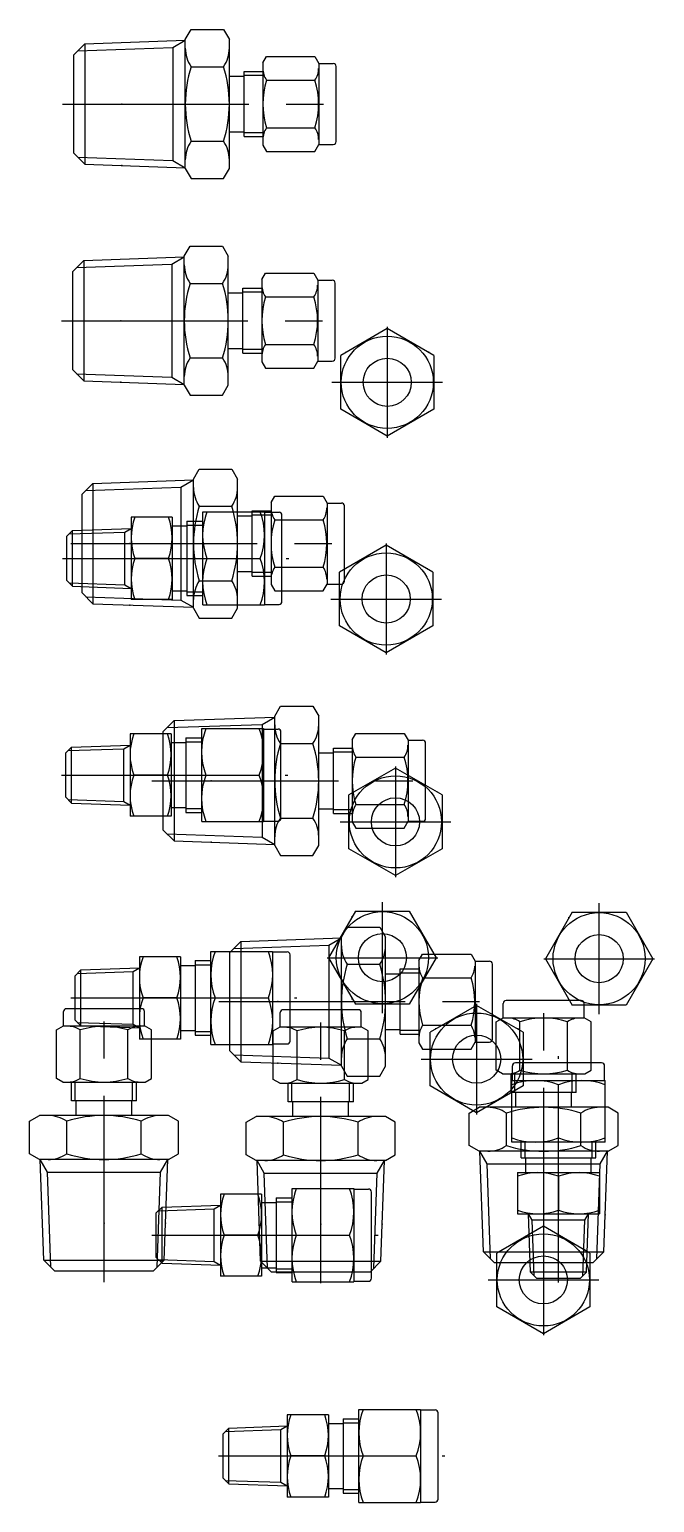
# Model space of a CAD drawing. Extents: x -58 to 356, y -26 to 300.
# Drawn here: x 105.1 to 211.5, y 48.5 to 299.5 of the extents above; entities that cross this region are included whole.
import ezdxf

# ---------------------------------------------------------------- set-up
doc = ezdxf.new("R2010")
doc.units = 0
doc.linetypes.add('CENTER', pattern=[50.8, 31.75, -6.35, 6.35, -6.35])
doc.layers.add('LY_3', color=7, linetype='CONTINUOUS')

msp = doc.modelspace()

# ---------------------------------------------------------------- linework, layer by layer
at = {"layer": 'LY_3', "color": 3, "linetype": 'CONTINUOUS'}
for p, q in [((131.613695, 297.806121), (132.596175, 299.507827)), ((131.613695, 297.806121), (132.596175, 299.507827)), ((132.596174, 299.507827), (138.131214, 299.507827)), ((132.596174, 299.507827), (138.131214, 299.507827)), ((138.131213, 299.507827), (139.113694, 297.80612)), ((138.131213, 299.507827), (139.113694, 297.80612)), ((112.613694, 295.198668), (114.478826, 297.0638)), ((112.613694, 295.198668), (114.478826, 297.0638)), ((113.274781, 295.859753), (129.47148, 296.425354)), ((113.274781, 295.859753), (129.47148, 296.425354)), ((114.478825, 297.0638), (114.478825, 276.548443)), ((114.478825, 297.0638), (114.478825, 276.548443)), ((114.478826, 297.0638), (131.613694, 297.662163)), ((114.478826, 297.0638), (131.613694, 297.662163)), ((129.47148, 296.425354), (131.613694, 297.662162)), ((129.47148, 296.425354), (131.613694, 297.662162)), ((129.47148, 296.425354), (129.47148, 277.186887)), ((129.47148, 296.425354), (129.47148, 277.186887)), ((131.613694, 275.806122), (131.613694, 297.80612)), ((131.613694, 275.806122), (131.613694, 297.80612)), ((139.113694, 275.806121), (139.113694, 297.80612)), ((139.113694, 275.806121), (139.113694, 297.80612)), ((112.613694, 278.413575), (112.613694, 295.198668)), ((112.613694, 278.413575), (112.613694, 295.198668)), ((144.82018, 293.806122), (145.445394, 294.889025)), ((144.82018, 293.806122), (145.445394, 294.889025)), ((144.820181, 293.806124), (144.820181, 279.80612)), ((144.820181, 293.806124), (144.820181, 279.80612)), ((145.445396, 294.889024), (153.694967, 294.889024)), ((145.445396, 294.889024), (153.694967, 294.889024)), ((153.694969, 294.889024), (154.377919, 293.70612)), ((153.694969, 294.889024), (154.377919, 293.70612)), ((154.377918, 293.706122), (154.377918, 279.906121)), ((154.377918, 293.706122), (154.377918, 279.906121)), ((154.377919, 293.706121), (156.820182, 293.706121)), ((154.377919, 293.706121), (156.820182, 293.706121)), ((132.596174, 293.156974), (138.131214, 293.156974)), ((132.596174, 293.156974), (138.131214, 293.156974)), ((139.113695, 291.556121), (141.613695, 291.556121)), ((139.113695, 291.556121), (141.613695, 291.556121)), ((141.613695, 281.250121), (141.613695, 292.362121)), ((141.613695, 292.362121), (144.820181, 292.362121)), ((141.613695, 281.250121), (141.613695, 292.362121)), ((141.613695, 292.362121), (144.820181, 292.362121)), ((141.613695, 291.726121), (144.820181, 291.726121)), ((141.613695, 291.726121), (144.820181, 291.726121)), ((157.320182, 280.406121), (157.320182, 293.206121)), ((157.320182, 280.406121), (157.320182, 293.206121)), ((145.445398, 290.847572), (153.694967, 290.847572)), ((145.445398, 290.847572), (153.694967, 290.847572)), ((139.113695, 282.056121), (141.613695, 282.056121)), ((139.113695, 282.056121), (141.613695, 282.056121)), ((141.613695, 281.937122), (144.820181, 281.937122)), ((141.613695, 281.937122), (144.820181, 281.937122)), ((141.613695, 281.250121), (144.820181, 281.250121)), ((141.613695, 281.250121), (144.820181, 281.250121)), ((145.445398, 282.76467), (153.694967, 282.76467)), ((145.445398, 282.76467), (153.694967, 282.76467)), ((132.596174, 280.455268), (138.131214, 280.455268)), ((132.596174, 280.455268), (138.131214, 280.455268)), ((144.820181, 279.80612), (145.445395, 278.723217)), ((144.820181, 279.80612), (145.445395, 278.723217)), ((145.445398, 278.723217), (153.694967, 278.723217)), ((145.445398, 278.723217), (153.694967, 278.723217)), ((153.694968, 278.723216), (154.377918, 279.906121)), ((153.694968, 278.723216), (154.377918, 279.906121)), ((154.377918, 279.906121), (156.820182, 279.906121)), ((154.377918, 279.906121), (156.820182, 279.906121)), ((112.613695, 278.413574), (114.478826, 276.548443)), ((112.613695, 278.413574), (114.478826, 276.548443)), ((113.27478, 277.752489), (129.47148, 277.186887)), ((113.27478, 277.752489), (129.47148, 277.186887)), ((114.478827, 276.548442), (131.613694, 275.95008)), ((114.478827, 276.548442), (131.613694, 275.95008)), ((129.47148, 277.186888), (131.613694, 275.95008)), ((129.47148, 277.186888), (131.613694, 275.95008)), ((131.613694, 275.806121), (132.596175, 274.104415)), ((131.613694, 275.806121), (132.596175, 274.104415)), ((132.596174, 274.104415), (138.131214, 274.104415)), ((132.596174, 274.104415), (138.131214, 274.104415)), ((138.131214, 274.104415), (139.113694, 275.806121)), ((138.131214, 274.104415), (139.113694, 275.806121)), ((131.438695, 260.881121), (132.421175, 262.582827)), ((132.421174, 262.582827), (137.956214, 262.582827)), ((137.956213, 262.582827), (138.938694, 260.88112)), ((112.438694, 258.273668), (114.303826, 260.1388)), ((113.099781, 258.934753), (129.29648, 259.500354)), ((114.303825, 260.1388), (114.303825, 239.623443)), ((114.303826, 260.1388), (131.438694, 260.737163)), ((129.29648, 259.500354), (131.438694, 260.737162)), ((129.29648, 259.500354), (129.29648, 240.261887)), ((131.438694, 238.881122), (131.438694, 260.88112)), ((138.938694, 238.881121), (138.938694, 260.88112)), ((112.438694, 241.488575), (112.438694, 258.273668)), ((132.421174, 256.231974), (137.956214, 256.231974)), ((144.64518, 256.881122), (145.270394, 257.964025)), ((144.645181, 256.881124), (144.645181, 242.88112)), ((145.270396, 257.964024), (153.519967, 257.964024)), ((153.519969, 257.964024), (154.202919, 256.78112)), ((154.202918, 256.781122), (154.202918, 242.981121)), ((154.202919, 256.781121), (156.645182, 256.781121)), ((157.145182, 243.481121), (157.145182, 256.281121)), ((138.938695, 254.631121), (141.438695, 254.631121)), ((141.438695, 244.325121), (141.438695, 255.437121)), ((141.438695, 255.437121), (144.645181, 255.437121)), ((141.438695, 254.801121), (144.645181, 254.801121)), ((145.270398, 253.922572), (153.519967, 253.922572)), ((166.013485, 248.54367), (158.078485, 243.962395)), ((166.013485, 248.54367), (158.078485, 243.962395)), ((173.948485, 243.962395), (166.013485, 248.54367)), ((173.948485, 243.962395), (166.013485, 248.54367)), ((132.421174, 243.530268), (137.956214, 243.530268)), ((138.938695, 245.131121), (141.438695, 245.131121)), ((141.438695, 245.012122), (144.645181, 245.012122)), ((141.438695, 244.325121), (144.645181, 244.325121)), ((145.270398, 245.83967), (153.519967, 245.83967)), ((158.078485, 234.799847), (158.078485, 243.962395)), ((158.078485, 234.799847), (158.078485, 243.962395)), ((159.013485, 244.636904), (159.013485, 244.502218)), ((159.013485, 244.636904), (159.013485, 244.502218)), ((173.013485, 244.636904), (173.013485, 244.502218)), ((173.013485, 244.636904), (173.013485, 244.502218)), ((173.948485, 243.962395), (173.948485, 234.799847)), ((173.948485, 243.962395), (173.948485, 234.799847)), ((112.438695, 241.488574), (114.303826, 239.623443)), ((144.645181, 242.88112), (145.270395, 241.798217)), ((145.270398, 241.798217), (153.519967, 241.798217)), ((153.519968, 241.798216), (154.202918, 242.981121)), ((154.202918, 242.981121), (156.645182, 242.981121)), ((113.09978, 240.827489), (129.29648, 240.261887)), ((114.303827, 239.623442), (131.438694, 239.02508)), ((129.29648, 240.261888), (131.438694, 239.02508)), ((131.438694, 238.881121), (132.421175, 237.179415)), ((137.956214, 237.179415), (138.938694, 238.881121)), ((132.421174, 237.179415), (137.956214, 237.179415)), ((166.013485, 230.218572), (158.078485, 234.799847)), ((166.013485, 230.218572), (158.078485, 234.799847)), ((173.948485, 234.799847), (166.013485, 230.218572)), ((173.948485, 234.799847), (166.013485, 230.218572)), ((133.013695, 222.906121), (133.996175, 224.607827)), ((133.996174, 224.607827), (139.531214, 224.607827)), ((139.531213, 224.607827), (140.513694, 222.90612)), ((114.013694, 220.298668), (115.878826, 222.1638)), ((114.674781, 220.959753), (130.87148, 221.525354)), ((115.878825, 222.1638), (115.878825, 201.648443)), ((115.878826, 222.1638), (133.013694, 222.762163)), ((130.87148, 221.525354), (133.013694, 222.762162)), ((130.87148, 221.525354), (130.87148, 202.286887)), ((133.013694, 200.906122), (133.013694, 222.90612)), ((140.513694, 200.906121), (140.513694, 222.90612)), ((114.013694, 203.513575), (114.013694, 220.298668)), ((146.22018, 218.906122), (146.845394, 219.989025)), ((146.220181, 218.906124), (146.220181, 204.90612)), ((146.845396, 219.989024), (155.094967, 219.989024)), ((155.094969, 219.989024), (155.777919, 218.80612)), ((155.777918, 218.806122), (155.777918, 205.006121)), ((155.777919, 218.806121), (158.220182, 218.806121)), ((122.378695, 216.381121), (122.378695, 202.38112)), ((129.378695, 216.381121), (122.378695, 216.381121)), ((122.378695, 216.381121), (122.378695, 202.38112)), ((129.378695, 216.381121), (122.378695, 216.381121)), ((129.378695, 216.381121), (129.378695, 202.381121)), ((129.378695, 216.381121), (129.378695, 202.381121)), ((133.996174, 218.256974), (139.531214, 218.256974)), ((134.578485, 201.446121), (134.578485, 217.316121)), ((134.578485, 217.316121), (145.078485, 217.316121)), ((134.578485, 201.446121), (134.578485, 217.316121)), ((134.578485, 217.316121), (145.078485, 217.316121)), ((140.513695, 216.656121), (143.013695, 216.656121)), ((143.013695, 206.350121), (143.013695, 217.462121)), ((143.013695, 217.462121), (146.220181, 217.462121)), ((143.013695, 216.826121), (146.220181, 216.826121)), ((145.078485, 217.316121), (145.078485, 201.446121)), ((145.078485, 217.316121), (145.078485, 201.446121)), ((145.078486, 217.231121), (147.578487, 217.231121)), ((145.078486, 217.231121), (147.578487, 217.231121)), ((146.845398, 215.947572), (155.094967, 215.947572)), ((148.078485, 202.031123), (148.078485, 216.731121)), ((148.078485, 202.031123), (148.078485, 216.731121)), ((158.720182, 205.506121), (158.720182, 218.306121)), ((111.378695, 213.106486), (112.414879, 214.14267)), ((111.378695, 213.106486), (112.414879, 214.14267)), ((111.812857, 213.540647), (121.307588, 213.87221)), ((111.812857, 213.540647), (121.307588, 213.87221)), ((112.414878, 204.619573), (112.414878, 214.14267)), ((112.414878, 204.619573), (112.414878, 214.14267)), ((112.41488, 214.14267), (122.378695, 214.490614)), ((112.41488, 214.14267), (122.378695, 214.490614)), ((121.307588, 213.87221), (122.378694, 214.490614)), ((121.307588, 213.87221), (122.378694, 214.490614)), ((121.307588, 204.890032), (121.307588, 213.87221)), ((121.307588, 204.890032), (121.307588, 213.87221)), ((129.378695, 214.931121), (131.878695, 214.931121)), ((129.378695, 214.931121), (131.878695, 214.931121)), ((131.878695, 215.731121), (131.878695, 203.031121)), ((131.878695, 215.731121), (134.578484, 215.731121)), ((131.878695, 215.731121), (131.878695, 203.031121)), ((131.878695, 215.731121), (134.578484, 215.731121)), ((131.878695, 215.044121), (134.578484, 215.044121)), ((131.878695, 215.044121), (134.578484, 215.044121)), ((111.378694, 213.106485), (111.378694, 205.655757)), ((111.378694, 213.106485), (111.378694, 205.655757)), ((165.838485, 211.61867), (157.903485, 207.037395)), ((173.773485, 207.037395), (165.838485, 211.61867)), ((128.753479, 209.381121), (123.00391, 209.381121)), ((128.753479, 209.381121), (123.00391, 209.381121)), ((135.293016, 209.381121), (144.363955, 209.381121)), ((135.293016, 209.381121), (144.363955, 209.381121)), ((140.513695, 207.156121), (143.013695, 207.156121)), ((143.013695, 207.037122), (146.220181, 207.037122)), ((143.013695, 206.350121), (146.220181, 206.350121)), ((146.845398, 207.86467), (155.094967, 207.86467)), ((157.903485, 197.874847), (157.903485, 207.037395)), ((158.838485, 207.711904), (158.838485, 207.577218)), ((172.838485, 207.711904), (172.838485, 207.577218)), ((173.773485, 207.037395), (173.773485, 197.874847)), ((111.378695, 205.655756), (112.414879, 204.619572)), ((111.378695, 205.655756), (112.414879, 204.619572)), ((111.812857, 205.221595), (121.307587, 204.890032)), ((111.812857, 205.221595), (121.307587, 204.890032)), ((112.414879, 204.619573), (122.378694, 204.271629)), ((112.414879, 204.619573), (122.378694, 204.271629)), ((114.013695, 203.513574), (115.878826, 201.648443)), ((121.307588, 204.890032), (122.378695, 204.271628)), ((121.307588, 204.890032), (122.378695, 204.271628)), ((129.378695, 203.831122), (131.878695, 203.831122)), ((129.378695, 203.831122), (131.878695, 203.831122)), ((131.878695, 203.666121), (134.578484, 203.666121)), ((131.878695, 203.666121), (134.578484, 203.666121)), ((133.996174, 205.555268), (139.531214, 205.555268)), ((146.220181, 204.90612), (146.845395, 203.823217)), ((146.845398, 203.823217), (155.094967, 203.823217)), ((155.094968, 203.823216), (155.777918, 205.006121)), ((155.777918, 205.006121), (158.220182, 205.006121)), ((114.67478, 202.852489), (130.87148, 202.286887)), ((115.878827, 201.648442), (133.013694, 201.05008)), ((129.378695, 202.381121), (122.378695, 202.381121)), ((129.378695, 202.381121), (122.378695, 202.381121)), ((130.87148, 202.286888), (133.013694, 201.05008)), ((131.878695, 203.031121), (134.578484, 203.031121)), ((131.878695, 203.031121), (134.578484, 203.031121)), ((133.013694, 200.906121), (133.996175, 199.204415)), ((134.578485, 201.446121), (145.078485, 201.446121)), ((134.578485, 201.446121), (145.078485, 201.446121)), ((139.531214, 199.204415), (140.513694, 200.906121)), ((145.078485, 201.531123), (147.578485, 201.531123)), ((145.078485, 201.531123), (147.578485, 201.531123)), ((133.996174, 199.204415), (139.531214, 199.204415)), ((165.838485, 193.293572), (157.903485, 197.874847)), ((173.773485, 197.874847), (165.838485, 193.293572)), ((146.838695, 182.481121), (147.821175, 184.182827)), ((147.821174, 184.182827), (153.356214, 184.182827)), ((153.356213, 184.182827), (154.338694, 182.48112)), ((127.838694, 179.873668), (129.703826, 181.7388)), ((128.499781, 180.534753), (144.69648, 181.100354)), ((129.703825, 181.7388), (129.703825, 161.223443)), ((129.703826, 181.7388), (146.838694, 182.337163)), ((144.69648, 181.100354), (146.838694, 182.337162)), ((144.69648, 181.100354), (144.69648, 161.861887)), ((146.838694, 160.481122), (146.838694, 182.48112)), ((154.338694, 160.481121), (154.338694, 182.48112)), ((122.203695, 179.456121), (122.203695, 165.45612)), ((129.203695, 179.456121), (122.203695, 179.456121)), ((127.838694, 163.088575), (127.838694, 179.873668)), ((129.203695, 179.456121), (129.203695, 165.456121)), ((131.703695, 178.806121), (131.703695, 166.106121)), ((131.703695, 178.806121), (134.403484, 178.806121)), ((134.403485, 164.521121), (134.403485, 180.391121)), ((134.403485, 180.391121), (144.903485, 180.391121)), ((144.903485, 180.391121), (144.903485, 164.521121)), ((144.903486, 180.306121), (147.403487, 180.306121)), ((147.903485, 165.106123), (147.903485, 179.806121)), ((160.04518, 178.481122), (160.670394, 179.564025)), ((160.045181, 178.481124), (160.045181, 164.48112)), ((160.670396, 179.564024), (168.919967, 179.564024)), ((168.919969, 179.564024), (169.602919, 178.38112)), ((169.602918, 178.381122), (169.602918, 164.581121)), ((169.602919, 178.381121), (172.045182, 178.381121)), ((111.203694, 176.181485), (111.203694, 168.730757)), ((111.203695, 176.181486), (112.239879, 177.21767)), ((111.637857, 176.615647), (121.132588, 176.94721)), ((112.239878, 167.694573), (112.239878, 177.21767)), ((112.23988, 177.21767), (122.203695, 177.565614)), ((121.132588, 176.94721), (122.203694, 177.565614)), ((121.132588, 167.965032), (121.132588, 176.94721)), ((129.203695, 178.006121), (131.703695, 178.006121)), ((131.703695, 178.119121), (134.403484, 178.119121)), ((147.821174, 177.831974), (153.356214, 177.831974)), ((154.338695, 176.231121), (156.838695, 176.231121)), ((156.838695, 165.925121), (156.838695, 177.037121)), ((156.838695, 177.037121), (160.045181, 177.037121)), ((156.838695, 176.401121), (160.045181, 176.401121)), ((172.545182, 165.081121), (172.545182, 177.881121)), ((167.413485, 173.64367), (159.478485, 169.062395)), ((160.670398, 175.522572), (168.919967, 175.522572)), ((175.348485, 169.062395), (167.413485, 173.64367)), ((128.578479, 172.456121), (122.82891, 172.456121)), ((135.118016, 172.456121), (144.188955, 172.456121)), ((111.203695, 168.730756), (112.239879, 167.694572)), ((111.637857, 168.296595), (121.132587, 167.965032)), ((159.478485, 159.899847), (159.478485, 169.062395)), ((160.413485, 169.736904), (160.413485, 169.602218)), ((174.413485, 169.736904), (174.413485, 169.602218)), ((175.348485, 169.062395), (175.348485, 159.899847)), ((112.239879, 167.694573), (122.203694, 167.346629)), ((121.132588, 167.965032), (122.203695, 167.346628)), ((129.203695, 166.906122), (131.703695, 166.906122)), ((131.703695, 166.741121), (134.403484, 166.741121)), ((131.703695, 166.106121), (134.403484, 166.106121)), ((154.338695, 166.731121), (156.838695, 166.731121)), ((156.838695, 166.612122), (160.045181, 166.612122)), ((156.838695, 165.925121), (160.045181, 165.925121)), ((160.670398, 167.43967), (168.919967, 167.43967)), ((129.203695, 165.456121), (122.203695, 165.456121)), ((134.403485, 164.521121), (144.903485, 164.521121)), ((144.903485, 164.606123), (147.403485, 164.606123)), ((147.821174, 165.130268), (153.356214, 165.130268)), ((160.045181, 164.48112), (160.670395, 163.398217)), ((160.670398, 163.398217), (168.919967, 163.398217)), ((168.919968, 163.398216), (169.602918, 164.581121)), ((169.602918, 164.581121), (172.045182, 164.581121)), ((127.838695, 163.088574), (129.703826, 161.223443)), ((128.49978, 162.427489), (144.69648, 161.861887)), ((129.703827, 161.223442), (146.838694, 160.62508)), ((144.69648, 161.861888), (146.838694, 160.62508)), ((146.838694, 160.481121), (147.821175, 158.779415)), ((147.821174, 158.779415), (153.356214, 158.779415)), ((153.356214, 158.779415), (154.338694, 160.481121)), ((167.413485, 155.318572), (159.478485, 159.899847)), ((175.348485, 159.899847), (167.413485, 155.318572)), ((160.606901, 149.276551), (156.025626, 141.341551)), ((160.606901, 149.276551), (156.025626, 141.341551)), ((159.932392, 148.341551), (160.067078, 148.341551)), ((159.932392, 148.341551), (160.067078, 148.341551)), ((160.606901, 149.276551), (169.769449, 149.276551)), ((160.606901, 149.276551), (169.769449, 149.276551)), ((169.769449, 149.276551), (174.350724, 141.341551)), ((169.769449, 149.276551), (174.350724, 141.341551)), ((197.531901, 149.101551), (192.950626, 141.166551)), ((196.857392, 148.166551), (196.992078, 148.166551)), ((197.531901, 149.101551), (206.694449, 149.101551)), ((206.694449, 149.101551), (211.275724, 141.166551)), ((158.213695, 144.856121), (159.196175, 146.557827)), ((159.196174, 146.557827), (164.731214, 146.557827)), ((164.731213, 146.557827), (165.713694, 144.85612)), ((139.213694, 142.248668), (141.078826, 144.1138)), ((139.874781, 142.909753), (156.07148, 143.475354)), ((141.078825, 144.1138), (141.078825, 123.598443)), ((141.078826, 144.1138), (158.213694, 144.712163)), ((156.07148, 143.475354), (158.213694, 144.712162)), ((156.07148, 143.475354), (156.07148, 124.236887)), ((158.213694, 122.856122), (158.213694, 144.85612)), ((165.713694, 122.856121), (165.713694, 144.85612)), ((123.778695, 141.481121), (123.778695, 127.48112)), ((130.778695, 141.481121), (123.778695, 141.481121)), ((130.778695, 141.481121), (130.778695, 127.481121)), ((133.278695, 140.831121), (133.278695, 128.131121)), ((133.278695, 140.831121), (135.978484, 140.831121)), ((135.978485, 126.546121), (135.978485, 142.416121)), ((135.978485, 142.416121), (146.478485, 142.416121)), ((139.213694, 125.463575), (139.213694, 142.248668)), ((146.478485, 142.416121), (146.478485, 126.546121)), ((146.478486, 142.331121), (148.978487, 142.331121)), ((149.478485, 127.131123), (149.478485, 141.831121)), ((156.025626, 141.341551), (160.606901, 133.406551)), ((156.025626, 141.341551), (160.606901, 133.406551)), ((174.350724, 141.341551), (169.769449, 133.406551)), ((174.350724, 141.341551), (169.769449, 133.406551)), ((171.42018, 140.856122), (172.045394, 141.939025)), ((171.420181, 140.856124), (171.420181, 126.85612)), ((172.045396, 141.939024), (180.294967, 141.939024)), ((180.294969, 141.939024), (180.977919, 140.75612)), ((180.977918, 140.756122), (180.977918, 126.956121)), ((180.977919, 140.756121), (183.420182, 140.756121)), ((192.950626, 141.166551), (197.531901, 133.231551)), ((211.275724, 141.166551), (206.694449, 133.231551)), ((112.778694, 138.206485), (112.778694, 130.755757)), ((112.778695, 138.206486), (113.814879, 139.24267)), ((113.212857, 138.640647), (122.707588, 138.97221)), ((113.814878, 129.719573), (113.814878, 139.24267)), ((113.81488, 139.24267), (123.778695, 139.590614)), ((122.707588, 138.97221), (123.778694, 139.590614)), ((122.707588, 129.990032), (122.707588, 138.97221)), ((130.778695, 140.031121), (133.278695, 140.031121)), ((133.278695, 140.144121), (135.978484, 140.144121)), ((159.196174, 140.206974), (164.731214, 140.206974)), ((165.713695, 138.606121), (168.213695, 138.606121)), ((168.213695, 128.300121), (168.213695, 139.412121)), ((168.213695, 139.412121), (171.420181, 139.412121)), ((168.213695, 138.776121), (171.420181, 138.776121)), ((183.920182, 127.456121), (183.920182, 140.256121)), ((172.045398, 137.897572), (180.294967, 137.897572)), ((130.153479, 134.481121), (124.40391, 134.481121)), ((136.693016, 134.481121), (145.763955, 134.481121)), ((159.932392, 134.341551), (160.067078, 134.341551)), ((159.932392, 134.341551), (160.067078, 134.341551)), ((169.769449, 133.406551), (160.606901, 133.406551)), ((169.769449, 133.406551), (160.606901, 133.406551)), ((181.238485, 133.21867), (173.303485, 128.637395)), ((189.173485, 128.637395), (181.238485, 133.21867)), ((185.763175, 131.105985), (185.763175, 133.548248)), ((199.063175, 134.048248), (186.263175, 134.048248)), ((196.857392, 134.166551), (196.992078, 134.166551)), ((206.694449, 133.231551), (197.531901, 133.231551)), ((199.563175, 131.105984), (199.563175, 133.548248)), ((110.863175, 129.705985), (110.863175, 132.148248)), ((110.863175, 129.705985), (110.863175, 132.148248)), ((124.163175, 132.648248), (111.363175, 132.648248)), ((124.163175, 132.648248), (111.363175, 132.648248)), ((112.778695, 130.755756), (113.814879, 129.719572)), ((124.663175, 129.705984), (124.663175, 132.148248)), ((124.663175, 129.705984), (124.663175, 132.148248)), ((147.788175, 129.530985), (147.788175, 131.973248)), ((161.088175, 132.473248), (148.288175, 132.473248)), ((161.588175, 129.530984), (161.588175, 131.973248)), ((184.580272, 130.423035), (185.763176, 131.105985)), ((185.763174, 131.105984), (199.563175, 131.105984)), ((200.74608, 130.423034), (199.563175, 131.105984)), ((109.680272, 129.023035), (110.863176, 129.705985)), ((109.680272, 129.023035), (110.863176, 129.705985)), ((109.680272, 120.773462), (109.680272, 129.023033)), ((109.680272, 120.773462), (109.680272, 129.023033)), ((110.863174, 129.705984), (124.663175, 129.705984)), ((110.863174, 129.705984), (124.663175, 129.705984)), ((113.212857, 130.321595), (122.707587, 129.990032)), ((113.721724, 120.773464), (113.721724, 129.023033)), ((113.721724, 120.773464), (113.721724, 129.023033)), ((113.814879, 129.719573), (123.778694, 129.371629)), ((121.804626, 120.773464), (121.804626, 129.023033)), ((121.804626, 120.773464), (121.804626, 129.023033)), ((122.707588, 129.990032), (123.778695, 129.371628)), ((125.84608, 129.023034), (124.663175, 129.705984)), ((125.84608, 129.023034), (124.663175, 129.705984)), ((125.846079, 120.773464), (125.846079, 129.023033)), ((125.846079, 120.773464), (125.846079, 129.023033)), ((130.778695, 128.931122), (133.278695, 128.931122)), ((133.278695, 128.766121), (135.978484, 128.766121)), ((133.278695, 128.131121), (135.978484, 128.131121)), ((146.605272, 128.848035), (147.788176, 129.530985)), ((146.605272, 120.598462), (146.605272, 128.848033)), ((147.788174, 129.530984), (161.588175, 129.530984)), ((150.646724, 120.598464), (150.646724, 128.848033)), ((158.729626, 120.598464), (158.729626, 128.848033)), ((162.77108, 128.848034), (161.588175, 129.530984)), ((162.771079, 120.598464), (162.771079, 128.848033)), ((165.713695, 129.106121), (168.213695, 129.106121)), ((168.213695, 128.987122), (171.420181, 128.987122)), ((168.213695, 128.300121), (171.420181, 128.300121)), ((172.045398, 129.81467), (180.294967, 129.81467)), ((173.303485, 119.474847), (173.303485, 128.637395)), ((174.238485, 129.311904), (174.238485, 129.177218)), ((184.580272, 122.173462), (184.580272, 130.423033)), ((188.238485, 129.311904), (188.238485, 129.177218)), ((188.621724, 122.173464), (188.621724, 130.423033)), ((189.173485, 128.637395), (189.173485, 119.474847)), ((196.704626, 122.173464), (196.704626, 130.423033)), ((200.746079, 122.173464), (200.746079, 130.423033)), ((130.778695, 127.481121), (123.778695, 127.481121)), ((135.978485, 126.546121), (146.478485, 126.546121)), ((146.478485, 126.631123), (148.978485, 126.631123)), ((159.196174, 127.505268), (164.731214, 127.505268)), ((171.420181, 126.85612), (172.045395, 125.773217)), ((172.045398, 125.773217), (180.294967, 125.773217)), ((180.294968, 125.773216), (180.977918, 126.956121)), ((180.977918, 126.956121), (183.420182, 126.956121)), ((139.213695, 125.463574), (141.078826, 123.598443)), ((139.87478, 124.802489), (156.07148, 124.236887)), ((141.078827, 123.598442), (158.213694, 123.00008)), ((156.07148, 124.236888), (158.213694, 123.00008)), ((202.538173, 123.406551), (187.838175, 123.406551)), ((202.538173, 123.406551), (187.838175, 123.406551)), ((110.763174, 120.148246), (109.680271, 120.77346)), ((110.763174, 120.148246), (109.680271, 120.77346)), ((124.763176, 120.148247), (125.846079, 120.773461)), ((124.763176, 120.148247), (125.846079, 120.773461)), ((147.688174, 119.973246), (146.605271, 120.59846)), ((158.213694, 122.856121), (159.196175, 121.154415)), ((159.196174, 121.154415), (164.731214, 121.154415)), ((161.688176, 119.973247), (162.771079, 120.598461)), ((164.731214, 121.154415), (165.713694, 122.856121)), ((185.663174, 121.548246), (184.580271, 122.17346)), ((185.663172, 121.548247), (199.663176, 121.548247)), ((187.107175, 118.341761), (187.107175, 121.548247)), ((187.338175, 120.406552), (187.338175, 122.906553)), ((187.338175, 120.406552), (187.338175, 122.906553)), ((187.743175, 118.341761), (187.743175, 121.548247)), ((197.532174, 118.341761), (197.532174, 121.548247)), ((198.219175, 118.341761), (198.219175, 121.548247)), ((199.663176, 121.548247), (200.746079, 122.173461)), ((203.038173, 120.406551), (203.038173, 122.906551)), ((203.038173, 120.406551), (203.038173, 122.906551)), ((110.763172, 120.148247), (124.763176, 120.148247)), ((110.763172, 120.148247), (124.763176, 120.148247)), ((112.207175, 116.941761), (112.207175, 120.148247)), ((112.207175, 116.941761), (112.207175, 120.148247)), ((112.843175, 116.941761), (112.843175, 120.148247)), ((112.843175, 116.941761), (112.843175, 120.148247)), ((122.632174, 116.941761), (122.632174, 120.148247)), ((122.632174, 116.941761), (122.632174, 120.148247)), ((123.319175, 116.941761), (123.319175, 120.148247)), ((123.319175, 116.941761), (123.319175, 120.148247)), ((147.688172, 119.973247), (161.688176, 119.973247)), ((149.132175, 116.766761), (149.132175, 119.973247)), ((149.768175, 116.766761), (149.768175, 119.973247)), ((159.557174, 116.766761), (159.557174, 119.973247)), ((160.244175, 116.766761), (160.244175, 119.973247)), ((181.238485, 114.893572), (173.303485, 119.474847)), ((189.173485, 119.474847), (181.238485, 114.893572)), ((198.219175, 118.341761), (187.107175, 118.341761)), ((187.253175, 120.406551), (203.123175, 120.406551)), ((187.253175, 109.906551), (187.253175, 120.406551)), ((187.253175, 120.406551), (203.123175, 120.406551)), ((187.253175, 109.906551), (187.253175, 120.406551)), ((187.913175, 115.841761), (187.913175, 118.341761)), ((195.188175, 110.621082), (195.188175, 119.692021)), ((195.188175, 110.621082), (195.188175, 119.692021)), ((197.413175, 115.841761), (197.413175, 118.341761)), ((203.123175, 109.906551), (203.123175, 120.406551)), ((203.123175, 109.906551), (203.123175, 120.406551)), ((123.319175, 116.941761), (112.207175, 116.941761)), ((123.319175, 116.941761), (112.207175, 116.941761)), ((113.013175, 114.441761), (113.013175, 116.941761)), ((113.013175, 114.441761), (113.013175, 116.941761)), ((122.513175, 114.441761), (122.513175, 116.941761)), ((122.513175, 114.441761), (122.513175, 116.941761)), ((160.244175, 116.766761), (149.132175, 116.766761)), ((149.938175, 114.266761), (149.938175, 116.766761)), ((159.438175, 114.266761), (159.438175, 116.766761)), ((179.961469, 114.859279), (181.663176, 115.84176)), ((203.663175, 115.84176), (181.663176, 115.84176)), ((205.364881, 114.85928), (203.663175, 115.84176)), ((105.061469, 113.459279), (106.763176, 114.44176)), ((105.061469, 113.459279), (106.763176, 114.44176)), ((105.061469, 107.92424), (105.061469, 113.45928)), ((105.061469, 107.92424), (105.061469, 113.45928)), ((128.763175, 114.44176), (106.763176, 114.44176)), ((128.763175, 114.44176), (106.763176, 114.44176)), ((111.412322, 107.92424), (111.412322, 113.45928)), ((111.412322, 107.92424), (111.412322, 113.45928)), ((124.114028, 107.92424), (124.114028, 113.45928)), ((124.114028, 107.92424), (124.114028, 113.45928)), ((130.464881, 113.45928), (128.763175, 114.44176)), ((130.464881, 113.45928), (128.763175, 114.44176)), ((130.464881, 107.92424), (130.464881, 113.45928)), ((130.464881, 107.92424), (130.464881, 113.45928)), ((141.986469, 113.284279), (143.688176, 114.26676)), ((141.986469, 107.74924), (141.986469, 113.28428)), ((165.688175, 114.26676), (143.688176, 114.26676)), ((148.337322, 107.74924), (148.337322, 113.28428)), ((161.039028, 107.74924), (161.039028, 113.28428)), ((167.389881, 113.28428), (165.688175, 114.26676)), ((167.389881, 107.74924), (167.389881, 113.28428)), ((179.961469, 109.32424), (179.961469, 114.85928)), ((186.312322, 109.32424), (186.312322, 114.85928)), ((199.014028, 109.32424), (199.014028, 114.85928)), ((205.364881, 109.32424), (205.364881, 114.85928)), ((181.663175, 108.341761), (179.961469, 109.324241)), ((203.663174, 108.34176), (181.663176, 108.34176)), ((182.405496, 91.206892), (181.807133, 108.34176)), ((183.043942, 106.199546), (181.807134, 108.34176)), ((203.123175, 109.906551), (187.253175, 109.906551)), ((203.123175, 109.906551), (187.253175, 109.906551)), ((188.838175, 107.206761), (188.838175, 109.90655)), ((188.838175, 107.206761), (188.838175, 109.90655)), ((189.525175, 107.206761), (189.525175, 109.90655)), ((189.525175, 107.206761), (189.525175, 109.90655)), ((200.903175, 107.206761), (200.903175, 109.90655)), ((200.903175, 107.206761), (200.903175, 109.90655)), ((201.538175, 107.206761), (201.538175, 109.90655)), ((201.538175, 107.206761), (201.538175, 109.90655)), ((202.282408, 106.199546), (203.519216, 108.34176)), ((202.920854, 91.206893), (203.519216, 108.34176)), ((203.663175, 108.34176), (205.364881, 109.324241)), ((106.763175, 106.941761), (105.061469, 107.924241)), ((106.763175, 106.941761), (105.061469, 107.924241)), ((128.763174, 106.94176), (106.763176, 106.94176)), ((128.763174, 106.94176), (106.763176, 106.94176)), ((107.505496, 89.806892), (106.907133, 106.94176)), ((107.505496, 89.806892), (106.907133, 106.94176)), ((108.143942, 104.799546), (106.907134, 106.94176)), ((108.143942, 104.799546), (106.907134, 106.94176)), ((127.382408, 104.799546), (128.619216, 106.94176)), ((127.382408, 104.799546), (128.619216, 106.94176)), ((128.020854, 89.806893), (128.619216, 106.94176)), ((128.020854, 89.806893), (128.619216, 106.94176)), ((128.763175, 106.94176), (130.464881, 107.924241)), ((128.763175, 106.94176), (130.464881, 107.924241)), ((143.688175, 106.766761), (141.986469, 107.749241)), ((165.688174, 106.76676), (143.688176, 106.76676)), ((144.430496, 89.631892), (143.832133, 106.76676)), ((145.068942, 104.624546), (143.832134, 106.76676)), ((164.307408, 104.624546), (165.544216, 106.76676)), ((164.945854, 89.631893), (165.544216, 106.76676)), ((165.688175, 106.76676), (167.389881, 107.749241)), ((183.609543, 90.002847), (183.043942, 106.199546)), ((183.043942, 106.199546), (202.282409, 106.199546)), ((188.838175, 107.206761), (201.538175, 107.206761)), ((188.838175, 107.206761), (201.538175, 107.206761)), ((189.638175, 104.706761), (189.638175, 107.206761)), ((189.638175, 104.706761), (189.638175, 107.206761)), ((200.738174, 104.706761), (200.738174, 107.206761)), ((200.738174, 104.706761), (200.738174, 107.206761)), ((201.716807, 90.002846), (202.282409, 106.199546)), ((108.709543, 88.602847), (108.143942, 104.799546)), ((108.143942, 104.799546), (127.382409, 104.799546)), ((108.709543, 88.602847), (108.143942, 104.799546)), ((108.143942, 104.799546), (127.382409, 104.799546)), ((126.816807, 88.602846), (127.382409, 104.799546)), ((126.816807, 88.602846), (127.382409, 104.799546)), ((145.634543, 88.427847), (145.068942, 104.624546)), ((145.068942, 104.624546), (164.307409, 104.624546)), ((163.741807, 88.427846), (164.307409, 104.624546)), ((188.188175, 104.706761), (202.188175, 104.706761)), ((188.188175, 104.706761), (188.188175, 97.706761)), ((188.188175, 104.706761), (202.188175, 104.706761)), ((188.188175, 104.706761), (188.188175, 97.706761)), ((195.188175, 104.081545), (195.188175, 98.331976)), ((195.188175, 104.081545), (195.188175, 98.331976)), ((202.188175, 104.706761), (202.188175, 97.706761)), ((202.188175, 104.706761), (202.188175, 97.706761)), ((137.603695, 101.056121), (137.603695, 87.05612)), ((144.603695, 101.056121), (137.603695, 101.056121)), ((144.603695, 101.056121), (144.603695, 87.056121)), ((147.103695, 100.406121), (147.103695, 87.706121)), ((147.103695, 100.406121), (149.803484, 100.406121)), ((149.803485, 86.121121), (149.803485, 101.991121)), ((149.803485, 101.991121), (160.303485, 101.991121)), ((160.303485, 101.991121), (160.303485, 86.121121)), ((160.303486, 101.906121), (162.803487, 101.906121)), ((163.303485, 86.706123), (163.303485, 101.406121)), ((126.603695, 97.781486), (127.639879, 98.81767)), ((127.037857, 98.215647), (136.532588, 98.54721)), ((127.639878, 89.294573), (127.639878, 98.81767)), ((127.63988, 98.81767), (137.603695, 99.165614)), ((136.532588, 98.54721), (137.603694, 99.165614)), ((136.532588, 89.565032), (136.532588, 98.54721)), ((144.603695, 99.606121), (147.103695, 99.606121)), ((147.103695, 99.719121), (149.803484, 99.719121)), ((126.603694, 97.781485), (126.603694, 90.330757)), ((192.613485, 95.59367), (184.678485, 91.012395)), ((188.188175, 97.706761), (202.188176, 97.706761)), ((188.188175, 97.706761), (202.188176, 97.706761)), ((190.426626, 87.742946), (190.078682, 97.706761)), ((190.426626, 87.742946), (190.078682, 97.706761)), ((190.697086, 96.635654), (190.078682, 97.70676)), ((190.697086, 96.635654), (190.078682, 97.70676)), ((191.028649, 87.140923), (190.697086, 96.635654)), ((199.679264, 96.635654), (190.697086, 96.635654)), ((191.028649, 87.140923), (190.697086, 96.635654)), ((199.679264, 96.635654), (190.697086, 96.635654)), ((200.548485, 91.012395), (192.613485, 95.59367)), ((199.347701, 87.140923), (199.679264, 96.635653)), ((199.347701, 87.140923), (199.679264, 96.635653)), ((199.679264, 96.635654), (200.297668, 97.706761)), ((199.679264, 96.635654), (200.297668, 97.706761)), ((199.949723, 87.742945), (200.297667, 97.70676)), ((199.949723, 87.742945), (200.297667, 97.70676)), ((143.978479, 94.056121), (138.22891, 94.056121)), ((150.518016, 94.056121), (159.588955, 94.056121)), ((184.270628, 89.34176), (182.405496, 91.206892)), ((182.405496, 91.206891), (202.920853, 91.206891)), ((184.678485, 81.849847), (184.678485, 91.012395)), ((185.613485, 91.686904), (185.613485, 91.552218)), ((199.613485, 91.686904), (199.613485, 91.552218)), ((200.548485, 91.012395), (200.548485, 81.849847)), ((201.055722, 89.341761), (202.920853, 91.206892)), ((109.370628, 87.94176), (107.505496, 89.806892)), ((109.370628, 87.94176), (107.505496, 89.806892)), ((107.505496, 89.806891), (128.020853, 89.806891)), ((107.505496, 89.806891), (128.020853, 89.806891)), ((126.155721, 87.94176), (109.370628, 87.94176)), ((126.155721, 87.94176), (109.370628, 87.94176)), ((126.155722, 87.941761), (128.020853, 89.806892)), ((126.155722, 87.941761), (128.020853, 89.806892)), ((126.603695, 90.330756), (127.639879, 89.294572)), ((127.037857, 89.896595), (136.532587, 89.565032)), ((127.639879, 89.294573), (137.603694, 88.946629)), ((136.532588, 89.565032), (137.603695, 88.946628)), ((146.295628, 87.76676), (144.430496, 89.631892)), ((144.430496, 89.631891), (164.945853, 89.631891)), ((144.603695, 88.506122), (147.103695, 88.506122)), ((147.103695, 88.341121), (149.803484, 88.341121)), ((163.080722, 87.766761), (164.945853, 89.631892)), ((201.055721, 89.34176), (184.270628, 89.34176)), ((144.603695, 87.056121), (137.603695, 87.056121)), ((163.080721, 87.76676), (146.295628, 87.76676)), ((147.103695, 87.706121), (149.803484, 87.706121)), ((149.803485, 86.121121), (160.303485, 86.121121)), ((160.303485, 86.206123), (162.803485, 86.206123)), ((191.46281, 86.706761), (190.426626, 87.742945)), ((191.46281, 86.706761), (190.426626, 87.742945)), ((199.949723, 87.742944), (190.426626, 87.742944)), ((199.949723, 87.742944), (190.426626, 87.742944)), ((191.462811, 86.70676), (198.913539, 86.70676)), ((191.462811, 86.70676), (198.913539, 86.70676)), ((198.91354, 86.706761), (199.949724, 87.742945)), ((198.91354, 86.706761), (199.949724, 87.742945)), ((192.613485, 77.268572), (184.678485, 81.849847)), ((200.548485, 81.849847), (192.613485, 77.268572)), ((148.978695, 63.431121), (148.978695, 49.43112)), ((155.978695, 63.431121), (148.978695, 63.431121)), ((155.978695, 63.431121), (155.978695, 49.431121)), ((158.478695, 62.781121), (158.478695, 50.081121)), ((158.478695, 62.781121), (161.178484, 62.781121)), ((161.178485, 48.496121), (161.178485, 64.366121)), ((161.178485, 64.366121), (171.678485, 64.366121)), ((171.678485, 64.366121), (171.678485, 48.496121)), ((171.678486, 64.281121), (174.178487, 64.281121)), ((174.678485, 49.081123), (174.678485, 63.781121)), ((137.978695, 60.156486), (139.014879, 61.19267)), ((138.412857, 60.590647), (147.907588, 60.92221)), ((139.014878, 51.669573), (139.014878, 61.19267)), ((139.01488, 61.19267), (148.978695, 61.540614)), ((147.907588, 60.92221), (148.978694, 61.540614)), ((147.907588, 51.940032), (147.907588, 60.92221)), ((155.978695, 61.981121), (158.478695, 61.981121)), ((158.478695, 62.094121), (161.178484, 62.094121)), ((137.978694, 60.156485), (137.978694, 52.705757)), ((155.353479, 56.431121), (149.60391, 56.431121)), ((161.893016, 56.431121), (170.963955, 56.431121)), ((137.978695, 52.705756), (139.014879, 51.669572)), ((138.412857, 52.271595), (147.907587, 51.940032)), ((139.014879, 51.669573), (148.978694, 51.321629)), ((147.907588, 51.940032), (148.978695, 51.321628)), ((155.978695, 50.881122), (158.478695, 50.881122)), ((158.478695, 50.716121), (161.178484, 50.716121)), ((155.978695, 49.431121), (148.978695, 49.431121)), ((158.478695, 50.081121), (161.178484, 50.081121)), ((161.178485, 48.496121), (171.678485, 48.496121)), ((171.678485, 48.581123), (174.178485, 48.581123))]:
    msp.add_line(p, q, dxfattribs=at)
at = {"layer": 'LY_3', "color": 80, "linetype": 'CENTER'}
for p, q in [((110.705512, 286.806121), (158.195128, 286.806121)), ((110.705512, 286.806121), (158.195128, 286.806121)), ((110.530512, 249.881121), (158.020128, 249.881121)), ((166.013485, 248.816121), (166.013485, 229.946121)), ((166.013485, 248.816121), (166.013485, 229.946121)), ((156.578485, 239.381121), (175.448485, 239.381121)), ((156.578485, 239.381121), (175.448485, 239.381121)), ((112.105512, 211.906121), (159.595128, 211.906121)), ((165.838485, 211.891121), (165.838485, 193.021121)), ((110.685819, 209.381121), (149.238386, 209.381121)), ((110.685819, 209.381121), (149.238386, 209.381121)), ((156.403485, 202.456121), (175.273485, 202.456121)), ((167.413485, 173.916121), (167.413485, 155.046121)), ((110.510819, 172.456121), (149.063386, 172.456121)), ((125.930512, 171.481121), (173.420128, 171.481121)), ((157.978485, 164.481121), (176.848485, 164.481121)), ((165.188175, 131.906551), (165.188175, 150.776551)), ((165.188175, 131.906551), (165.188175, 150.776551)), ((202.113175, 131.731551), (202.113175, 150.601551)), ((155.753175, 141.341551), (174.623175, 141.341551)), ((155.753175, 141.341551), (174.623175, 141.341551)), ((192.678175, 141.166551), (211.548175, 141.166551)), ((112.085819, 134.481121), (150.638386, 134.481121)), ((117.763175, 86.033578), (117.763175, 133.523194)), ((117.763175, 86.033578), (117.763175, 133.523194)), ((137.305512, 133.856121), (184.795128, 133.856121)), ((154.688175, 85.858578), (154.688175, 133.348194)), ((181.238485, 133.491121), (181.238485, 114.621121)), ((192.663175, 87.433578), (192.663175, 134.923194)), ((171.803485, 124.056121), (190.673485, 124.056121)), ((195.188175, 86.013885), (195.188175, 124.566452)), ((195.188175, 86.013885), (195.188175, 124.566452)), ((192.613485, 95.866121), (192.613485, 76.996121)), ((125.910819, 94.056121), (164.463386, 94.056121)), ((183.178485, 86.431121), (202.048485, 86.431121)), ((137.285819, 56.431121), (175.838386, 56.431121))]:
    msp.add_line(p, q, dxfattribs=at)
at = {"layer": 'LY_3', "color": 3, "linetype": 'CONTINUOUS'}
for centre, radius in [((166.013485, 239.381121), 7.849998), ((166.013485, 239.381121), 7.849998), ((166.013485, 239.381121), 4.099998), ((166.013485, 239.381121), 4.099998), ((165.838485, 202.456121), 7.849998), ((165.838485, 202.456121), 4.099998), ((167.413485, 164.481121), 7.849998), ((167.413485, 164.481121), 4.099998), ((165.188175, 141.341551), 7.849998), ((165.188175, 141.341551), 7.849998), ((202.113175, 141.166551), 7.849998), ((165.188175, 141.341551), 4.099998), ((165.188175, 141.341551), 4.099998), ((202.113175, 141.166551), 4.099998), ((181.238485, 124.056121), 7.849998), ((181.238485, 124.056121), 4.099998), ((192.613485, 86.431121), 7.849998), ((192.613485, 86.431121), 4.099998)]:
    msp.add_circle(centre, radius, dxfattribs=at)
for centre, radius, start, end in [((137.236504, 296.3324), 5.62281, 179.999995, 214.384246), ((137.236504, 296.3324), 5.62281, 179.999995, 214.384246), ((133.490884, 296.3324), 5.62281, 325.615752, 0), ((133.490884, 296.3324), 5.62281, 325.615752, 0), ((156.820182, 293.206121), 0.5, 0, 89.999982), ((156.820182, 293.206121), 0.5, 0, 89.999982), ((152.631214, 286.806121), 21.017519, 162.412046, 197.587954), ((152.631214, 286.806121), 21.017519, 162.412046, 197.587954), ((118.096175, 286.806121), 21.017519, 342.412046, 17.587954), ((118.096175, 286.806121), 21.017519, 342.412046, 17.587954), ((148.398321, 292.868299), 3.578141, 179.999995, 214.384383), ((148.398321, 292.868299), 3.578141, 179.999995, 214.384383), ((150.742037, 292.868299), 3.578146, 325.61568, 0), ((150.742037, 292.868299), 3.578146, 325.61568, 0), ((158.194911, 286.806121), 13.374731, 162.411975, 197.588025), ((158.194911, 286.806121), 13.374731, 162.411975, 197.588025), ((140.94543, 286.806121), 13.374754, 342.412006, 17.587994), ((140.94543, 286.806121), 13.374754, 342.412006, 17.587994), ((148.398321, 280.743943), 3.578141, 145.615617, 180.000005), ((148.398321, 280.743943), 3.578141, 145.615617, 180.000005), ((150.742037, 280.743943), 3.578146, 0, 34.38432), ((150.742037, 280.743943), 3.578146, 0, 34.38432), ((137.236504, 277.279842), 5.62281, 145.615754, 180.000005), ((137.236504, 277.279842), 5.62281, 145.615754, 180.000005), ((133.490884, 277.279842), 5.62281, 0, 34.384248), ((133.490884, 277.279842), 5.62281, 0, 34.384248), ((156.820182, 280.406121), 0.5, 269.999963, 359.999945), ((156.820182, 280.406121), 0.5, 269.999963, 359.999945), ((137.061504, 259.4074), 5.62281, 179.999995, 214.384246), ((133.315884, 259.4074), 5.62281, 325.615752, 0), ((152.456214, 249.881121), 21.017519, 162.412046, 197.587954), ((117.921175, 249.881121), 21.017519, 342.412046, 17.587954), ((156.645182, 256.281121), 0.5, 0, 89.999982), ((148.223321, 255.943299), 3.578141, 179.999995, 214.384383), ((158.019911, 249.881121), 13.374731, 162.411975, 197.588025), ((150.567037, 255.943299), 3.578146, 325.61568, 0), ((140.77043, 249.881121), 13.374754, 342.412006, 17.587994), ((137.061504, 240.354842), 5.62281, 145.615754, 180.000005), ((133.315884, 240.354842), 5.62281, 0, 34.384248), ((148.223321, 243.818943), 3.578141, 145.615617, 180.000005), ((150.567037, 243.818943), 3.578146, 0, 34.38432), ((156.645182, 243.481121), 0.5, 269.999963, 359.999945), ((138.636504, 221.4324), 5.62281, 179.999995, 214.384246), ((134.890884, 221.4324), 5.62281, 325.615752, 0), ((158.220182, 218.306121), 0.5, 0, 89.999982), ((132.487924, 212.881121), 10.109229, 159.743818, 200.256182), ((132.487924, 212.881121), 10.109229, 159.743818, 200.256182), ((119.269466, 212.881121), 10.109229, 339.743818, 20.256182), ((119.269466, 212.881121), 10.109229, 339.743818, 20.256182), ((154.031214, 211.906121), 21.017519, 162.412046, 197.587954), ((145.653888, 213.348621), 11.094536, 159.046604, 200.953396), ((145.653888, 213.348621), 11.094536, 159.046604, 200.953396), ((119.496175, 211.906121), 21.017519, 342.412046, 17.587954), ((134.003083, 213.348621), 11.094536, 339.046604, 20.953396), ((134.003083, 213.348621), 11.094536, 339.046604, 20.953396), ((149.798321, 217.968299), 3.578141, 179.999995, 214.384383), ((159.594911, 211.906121), 13.374731, 162.411975, 197.588025), ((147.578485, 216.731121), 0.5, 0.000055, 90.000037), ((147.578485, 216.731121), 0.5, 0.000055, 90.000037), ((152.142037, 217.968299), 3.578146, 325.61568, 0), ((142.34543, 211.906121), 13.374754, 342.412006, 17.587994), ((132.487924, 205.881121), 10.109229, 159.743818, 200.256182), ((132.487924, 205.881121), 10.109229, 159.743818, 200.256182), ((119.269466, 205.881121), 10.109229, 339.743818, 20.256182), ((119.269466, 205.881121), 10.109229, 339.743818, 20.256182), ((145.653888, 205.413621), 11.094536, 159.046604, 200.953396), ((145.653888, 205.413621), 11.094536, 159.046604, 200.953396), ((134.003083, 205.413621), 11.094536, 339.046604, 20.953396), ((134.003083, 205.413621), 11.094536, 339.046604, 20.953396), ((149.798321, 205.843943), 3.578141, 145.615617, 180.000005), ((152.142037, 205.843943), 3.578146, 0, 34.38432), ((138.636504, 202.379842), 5.62281, 145.615754, 180.000005), ((134.890884, 202.379842), 5.62281, 0, 34.384248), ((158.220182, 205.506121), 0.5, 269.999963, 359.999945), ((147.578485, 202.031121), 0.5, 270.000018, 0), ((147.578485, 202.031121), 0.5, 270.000018, 0), ((152.461504, 181.0074), 5.62281, 179.999995, 214.384246), ((148.715884, 181.0074), 5.62281, 325.615752, 0), ((132.312924, 175.956121), 10.109229, 159.743818, 200.256182), ((119.094466, 175.956121), 10.109229, 339.743818, 20.256182), ((145.478888, 176.423621), 11.094536, 159.046604, 200.953396), ((133.828083, 176.423621), 11.094536, 339.046604, 20.953396), ((147.403485, 179.806121), 0.5, 0.000055, 90.000037), ((172.045182, 177.881121), 0.5, 0, 89.999982), ((167.856214, 171.481121), 21.017519, 162.412046, 197.587954), ((133.321175, 171.481121), 21.017519, 342.412046, 17.587954), ((163.623321, 177.543299), 3.578141, 179.999995, 214.384383), ((165.967037, 177.543299), 3.578146, 325.61568, 0), ((173.419911, 171.481121), 13.374731, 162.411975, 197.588025), ((156.17043, 171.481121), 13.374754, 342.412006, 17.587994), ((132.312924, 168.956121), 10.109229, 159.743818, 200.256182), ((119.094466, 168.956121), 10.109229, 339.743818, 20.256182), ((145.478888, 168.488621), 11.094536, 159.046604, 200.953396), ((133.828083, 168.488621), 11.094536, 339.046604, 20.953396), ((163.623321, 165.418943), 3.578141, 145.615617, 180.000005), ((165.967037, 165.418943), 3.578146, 0, 34.38432), ((152.461504, 161.954842), 5.62281, 145.615754, 180.000005), ((147.403485, 165.106121), 0.5, 270.000018, 0), ((148.715884, 161.954842), 5.62281, 0, 34.384248), ((172.045182, 165.081121), 0.5, 269.999963, 359.999945), ((163.836504, 143.3824), 5.62281, 179.999995, 214.384246), ((160.090884, 143.3824), 5.62281, 325.615752, 0), ((133.887924, 137.981121), 10.109229, 159.743818, 200.256182), ((120.669466, 137.981121), 10.109229, 339.743818, 20.256182), ((147.053888, 138.448621), 11.094536, 159.046604, 200.953396), ((135.403083, 138.448621), 11.094536, 339.046604, 20.953396), ((148.978485, 141.831121), 0.5, 0.000055, 90.000037), ((183.420182, 140.256121), 0.5, 0, 89.999982), ((179.231214, 133.856121), 21.017519, 162.412046, 197.587954), ((144.696175, 133.856121), 21.017519, 342.412046, 17.587954), ((174.998321, 139.918299), 3.578141, 179.999995, 214.384383), ((177.342037, 139.918299), 3.578146, 325.61568, 0), ((184.794911, 133.856121), 13.374731, 162.411975, 197.588025), ((167.54543, 133.856121), 13.374754, 342.412006, 17.587994), ((133.887924, 130.981121), 10.109229, 159.743818, 200.256182), ((120.669466, 130.981121), 10.109229, 339.743818, 20.256182), ((147.053888, 130.513621), 11.094536, 159.046604, 200.953396), ((135.403083, 130.513621), 11.094536, 339.046604, 20.953396), ((186.263175, 133.548248), 0.5, 90, 179.999982), ((199.063175, 133.548248), 0.5, 359.999963, 89.999945), ((111.363175, 132.148248), 0.5, 90, 179.999982), ((111.363175, 132.148248), 0.5, 90, 179.999982), ((124.163175, 132.148248), 0.5, 359.999963, 89.999945), ((124.163175, 132.148248), 0.5, 359.999963, 89.999945), ((148.288175, 131.973248), 0.5, 90, 179.999982), ((161.088175, 131.973248), 0.5, 359.999963, 89.999945), ((186.600997, 127.470103), 3.578146, 55.61568, 90), ((192.663175, 117.673496), 13.374754, 72.412006, 107.587994), ((198.725353, 127.470103), 3.578146, 90, 124.38432), ((111.700997, 126.070103), 3.578146, 55.61568, 90), ((111.700997, 126.070103), 3.578146, 55.61568, 90), ((117.763175, 116.273496), 13.374754, 72.412006, 107.587994), ((117.763175, 116.273496), 13.374754, 72.412006, 107.587994), ((123.825353, 126.070103), 3.578146, 90, 124.38432), ((123.825353, 126.070103), 3.578146, 90, 124.38432), ((148.625997, 125.895103), 3.578146, 55.61568, 90), ((154.688175, 116.098496), 13.374754, 72.412006, 107.587994), ((160.750353, 125.895103), 3.578146, 90, 124.38432), ((174.998321, 127.793943), 3.578141, 145.615617, 180.000005), ((177.342037, 127.793943), 3.578146, 0, 34.38432), ((148.978485, 127.131121), 0.5, 270.000018, 0), ((163.836504, 124.329842), 5.62281, 145.615754, 180.000005), ((160.090884, 124.329842), 5.62281, 0, 34.384248), ((183.420182, 127.456121), 0.5, 269.999963, 359.999945), ((187.838175, 122.906551), 0.5, 90.000055, 180.000037), ((187.838175, 122.906551), 0.5, 90.000055, 180.000037), ((202.538175, 122.906551), 0.5, 0.000018, 90), ((202.538175, 122.906551), 0.5, 0.000018, 90), ((111.700997, 123.726387), 3.578141, 269.999995, 304.384383), ((111.700997, 123.726387), 3.578141, 269.999995, 304.384383), ((117.763175, 133.522977), 13.374731, 252.411975, 287.588025), ((117.763175, 133.522977), 13.374731, 252.411975, 287.588025), ((123.825353, 123.726387), 3.578141, 235.615617, 270.000005), ((123.825353, 123.726387), 3.578141, 235.615617, 270.000005), ((148.625997, 123.551387), 3.578141, 269.999995, 304.384383), ((154.688175, 133.347977), 13.374731, 252.411975, 287.588025), ((160.750353, 123.551387), 3.578141, 235.615617, 270.000005), ((186.600997, 125.126387), 3.578141, 269.999995, 304.384383), ((192.663175, 134.922977), 13.374731, 252.411975, 287.588025), ((198.725353, 125.126387), 3.578141, 235.615617, 270.000005), ((191.220675, 109.331149), 11.094536, 69.046604, 110.953396), ((191.220675, 109.331149), 11.094536, 69.046604, 110.953396), ((199.155675, 109.331149), 11.094536, 69.046604, 110.953396), ((199.155675, 109.331149), 11.094536, 69.046604, 110.953396), ((183.136896, 110.21895), 5.62281, 55.615752, 90), ((192.663175, 94.824241), 21.017519, 72.412046, 107.587954), ((202.189454, 110.21895), 5.62281, 90, 124.384248), ((108.236896, 108.81895), 5.62281, 55.615752, 90), ((108.236896, 108.81895), 5.62281, 55.615752, 90), ((117.763175, 93.424241), 21.017519, 72.412046, 107.587954), ((117.763175, 93.424241), 21.017519, 72.412046, 107.587954), ((127.289454, 108.81895), 5.62281, 90, 124.384248), ((127.289454, 108.81895), 5.62281, 90, 124.384248), ((145.161896, 108.64395), 5.62281, 55.615752, 90), ((154.688175, 93.249241), 21.017519, 72.412046, 107.587954), ((164.214454, 108.64395), 5.62281, 90, 124.384248), ((191.220675, 120.981954), 11.094536, 249.046604, 290.953396), ((191.220675, 120.981954), 11.094536, 249.046604, 290.953396), ((199.155675, 120.981954), 11.094536, 249.046604, 290.953396), ((199.155675, 120.981954), 11.094536, 249.046604, 290.953396), ((183.136896, 113.96457), 5.62281, 269.999995, 304.384246), ((192.663175, 129.35928), 21.017519, 252.412046, 287.587954), ((202.189454, 113.96457), 5.62281, 235.615754, 270.000005), ((108.236896, 112.56457), 5.62281, 269.999995, 304.384246), ((108.236896, 112.56457), 5.62281, 269.999995, 304.384246), ((117.763175, 127.95928), 21.017519, 252.412046, 287.587954), ((117.763175, 127.95928), 21.017519, 252.412046, 287.587954), ((127.289454, 112.56457), 5.62281, 235.615754, 270.000005), ((127.289454, 112.56457), 5.62281, 235.615754, 270.000005), ((145.161896, 112.38957), 5.62281, 269.999995, 304.384246), ((154.688175, 127.78428), 21.017519, 252.412046, 287.587954), ((164.214454, 112.38957), 5.62281, 235.615754, 270.000005), ((191.688175, 94.597532), 10.109229, 69.743818, 110.256182), ((191.688175, 94.597532), 10.109229, 69.743818, 110.256182), ((198.688175, 94.597532), 10.109229, 69.743818, 110.256182), ((198.688175, 94.597532), 10.109229, 69.743818, 110.256182), ((147.712924, 97.556121), 10.109229, 159.743818, 200.256182), ((134.494466, 97.556121), 10.109229, 339.743818, 20.256182), ((160.878888, 98.023621), 11.094536, 159.046604, 200.953396), ((149.228083, 98.023621), 11.094536, 339.046604, 20.953396), ((162.803485, 101.406121), 0.5, 0.000055, 90.000037), ((191.688175, 107.81599), 10.109229, 249.743818, 290.256182), ((191.688175, 107.81599), 10.109229, 249.743818, 290.256182), ((198.688175, 107.81599), 10.109229, 249.743818, 290.256182), ((198.688175, 107.81599), 10.109229, 249.743818, 290.256182), ((147.712924, 90.556121), 10.109229, 159.743818, 200.256182), ((134.494466, 90.556121), 10.109229, 339.743818, 20.256182), ((160.878888, 90.088621), 11.094536, 159.046604, 200.953396), ((149.228083, 90.088621), 11.094536, 339.046604, 20.953396), ((162.803485, 86.706121), 0.5, 270.000018, 0), ((159.087924, 59.931121), 10.109229, 159.743818, 200.256182), ((145.869466, 59.931121), 10.109229, 339.743818, 20.256182), ((172.253888, 60.398621), 11.094536, 159.046604, 200.953396), ((160.603083, 60.398621), 11.094536, 339.046604, 20.953396), ((174.178485, 63.781121), 0.5, 0.000055, 90.000037), ((159.087924, 52.931121), 10.109229, 159.743818, 200.256182), ((145.869466, 52.931121), 10.109229, 339.743818, 20.256182), ((172.253888, 52.463621), 11.094536, 159.046604, 200.953396), ((160.603083, 52.463621), 11.094536, 339.046604, 20.953396), ((174.178485, 49.081121), 0.5, 270.000018, 0)]:
    msp.add_arc(centre, radius, start, end, dxfattribs=at)
at = {"layer": 'LY_3', "color": 170, "linetype": 'CONTINUOUS'}
for p in [(120.773694, 286.806121), (120.773694, 286.806121), (120.773694, 276.328621), (120.773694, 276.328621), (120.598694, 249.881121), (120.598694, 239.403621), (122.173694, 211.906121), (122.173694, 201.428621), (135.998694, 171.481121), (135.998694, 161.003621), (147.373694, 133.856121), (147.373694, 123.378621)]:
    msp.add_point(p, dxfattribs=at)
at = {"layer": 'LY_3', "color": 172, "linetype": 'CONTINUOUS'}
for p in [(117.763175, 96.10176), (117.763175, 96.10176), (128.240675, 96.10176), (128.240675, 96.10176), (154.688175, 95.92676), (165.165675, 95.92676), (192.663175, 97.50176), (203.140675, 97.50176)]:
    msp.add_point(p, dxfattribs=at)

doc.saveas('drawing.dxf')
